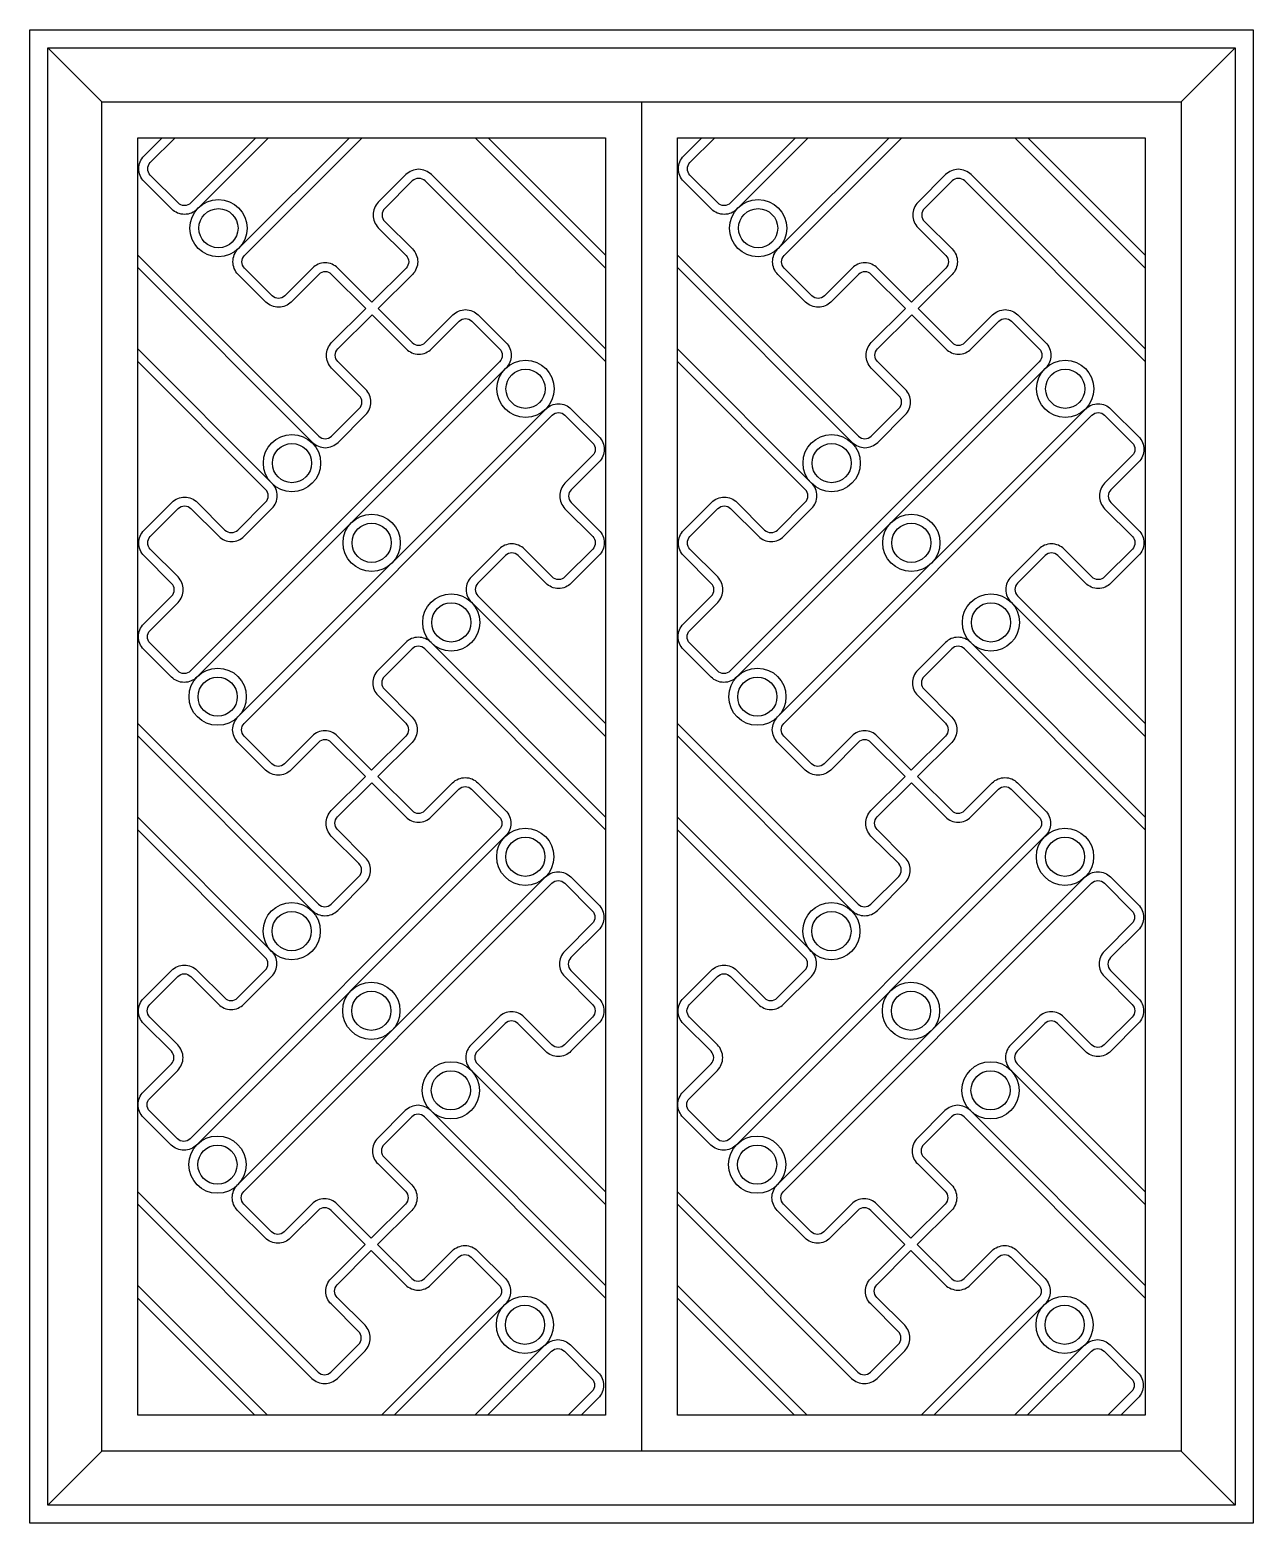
# Model space of a CAD drawing. Extents: x -66030 to 95157, y -13132 to 45879.
# Drawn here: x 43122 to 44482, y 12869 to 14529 of the extents above; entities that cross this region are included whole.
import ezdxf

# ---------------------------------------------------------------- set-up
doc = ezdxf.new("R2010")
doc.units = 0
doc.header["$LTSCALE"] = 100
doc.header["$MEASUREMENT"] = 0
for name, color, linetype in [('3', 11, 'CONTINUOUS'), ('4', 121, 'CONTINUOUS'), ('7', 105, 'CONTINUOUS')]:
    doc.layers.add(name, color=color, linetype=linetype)

# ---------------------------------------------------------------- blocks, each defined once
blk = doc.blocks.new('窗-025')
at = {"layer": '3'}
blk.add_lwpolyline([(20, 1640), (1340, 1640), (1340, 20), (20, 20)], close=True, dxfattribs=at)
for points in [[(120.4, 1409.1), (321.2, 1208.3, 0.414214), (335.4, 1208.3), (366.2, 1239.1, 0.414214), (366.2, 1253.3), (335.5, 1284, -0.414214), (335.5, 1312.3), (373.4, 1350.2), (335.5, 1388.1, 0.414214), (321.4, 1388.1), (290.6, 1357.4, -0.414214), (262.4, 1357.4), (231.6, 1388.1, -0.414214), (231.6, 1416.4), (355.2, 1540)], [(265.4, 1540), (186.1, 1460.7, -0.414214), (157.8, 1460.7), (127, 1491.5, -0.414214), (127, 1519.8), (147.2, 1540)], [(251.2, 1540), (178.9, 1467.6, -0.414214), (164.7, 1467.6), (133.9, 1498.4, -0.414214), (133.9, 1512.6), (161.4, 1540)], [(640.4, 1305.1), (446.4, 1499.1, 0.414214), (418.1, 1499.1), (387.4, 1468.4, 0.414214), (387.4, 1440.1), (418.2, 1409.3, -0.414214), (418.2, 1395.1), (380.3, 1357.2), (342.4, 1395.1, 0.414214), (314.1, 1395.1), (283.4, 1364.4, -0.414214), (269.3, 1364.4), (238.6, 1395.1, -0.414214), (238.6, 1409.2), (369.4, 1540)], [(720.4, 1409.1), (921.2, 1208.3, 0.414214), (935.4, 1208.3), (966.2, 1239.1, 0.414214), (966.2, 1253.3), (935.5, 1284, -0.414214), (935.5, 1312.3), (973.4, 1350.2), (935.5, 1388.1, 0.414214), (921.4, 1388.1), (890.6, 1357.4, -0.414214), (862.4, 1357.4), (831.6, 1388.1, -0.414214), (831.6, 1416.4), (955.2, 1540)], [(865.4, 1540), (786.1, 1460.7, -0.414214), (757.8, 1460.7), (727, 1491.5, -0.414214), (727, 1519.8), (747.2, 1540)], [(851.2, 1540), (778.9, 1467.6, -0.414214), (764.7, 1467.6), (733.9, 1498.4, -0.414214), (733.9, 1512.6), (761.4, 1540)], [(1240.4, 1305.1), (1046.4, 1499.1, 0.414214), (1018.1, 1499.1), (987.4, 1468.4, 0.414214), (987.4, 1440.1), (1018.2, 1409.3, -0.414214), (1018.2, 1395.1), (980.3, 1357.2), (942.4, 1395.1, 0.414214), (914.1, 1395.1), (883.4, 1364.4, -0.414214), (869.3, 1364.4), (838.6, 1395.1, -0.414214), (838.6, 1409.2), (969.4, 1540)], [(640.4, 1291), (439.4, 1492, 0.414214), (425.2, 1492), (394.5, 1461.3, 0.414214), (394.5, 1447.1), (425.3, 1416.4, -0.414214), (425.3, 1388.1), (387.4, 1350.1), (425.2, 1312.3, 0.414214), (439.4, 1312.3), (470.2, 1343.1, -0.414214), (498.5, 1343.1), (529.3, 1312.4, -0.414214), (529.3, 1284.1), (185.7, 940.5, -0.414214), (157.4, 940.5), (126.6, 971.3, -0.414214), (126.6, 999.6), (157.6, 1030.6, 0.414214), (157.6, 1044.7), (126.9, 1075.4, -0.414214), (126.9, 1103.7), (157.9, 1134.7, -0.414214), (186.2, 1134.7), (216.9, 1104, 0.414214), (231.1, 1104), (262.1, 1135, 0.414214), (262.1, 1149.1), (120.4, 1290.9)], [(1240.4, 1291), (1039.4, 1492, 0.414214), (1025.2, 1492), (994.5, 1461.3, 0.414214), (994.5, 1447.1), (1025.3, 1416.4, -0.414214), (1025.3, 1388.1), (987.4, 1350.1), (1025.2, 1312.3, 0.414214), (1039.4, 1312.3), (1070.2, 1343.1, -0.414214), (1098.5, 1343.1), (1129.3, 1312.4, -0.414214), (1129.3, 1284.1), (785.7, 940.5, -0.414214), (757.4, 940.5), (726.6, 971.3, -0.414214), (726.6, 999.6), (757.6, 1030.6, 0.414214), (757.6, 1044.7), (726.9, 1075.4, -0.414214), (726.9, 1103.7), (757.9, 1134.7, -0.414214), (786.2, 1134.7), (816.9, 1104, 0.414214), (831.1, 1104), (862.1, 1135, 0.414214), (862.1, 1149.1), (720.4, 1290.9)], [(120.4, 1395.3), (314.3, 1201.4, 0.414214), (342.6, 1201.4), (373.3, 1232.1, 0.414214), (373.3, 1260.4), (342.4, 1291.2, -0.414214), (342.4, 1305.4), (380.4, 1343.3), (418.3, 1305.4, 0.414214), (446.6, 1305.4), (477.3, 1336.1, -0.414214), (491.4, 1336.1), (522.2, 1305.3, -0.414214), (522.2, 1291.1), (178.5, 947.4, -0.414214), (164.4, 947.4), (133.6, 978.2, -0.414214), (133.6, 992.4), (164.7, 1023.5, 0.414214), (164.7, 1051.8), (133.9, 1082.6, -0.414214), (133.9, 1096.8), (165, 1127.9, -0.414214), (179.1, 1127.9), (210, 1097.1, 0.414214), (238.3, 1097.1), (269.1, 1127.9, 0.414214), (269.1, 1156.2), (120.4, 1305)], [(720.4, 1395.3), (914.3, 1201.4, 0.414214), (942.6, 1201.4), (973.3, 1232.1, 0.414214), (973.3, 1260.4), (942.4, 1291.2, -0.414214), (942.4, 1305.4), (980.4, 1343.3), (1018.3, 1305.4, 0.414214), (1046.6, 1305.4), (1077.3, 1336.1, -0.414214), (1091.4, 1336.1), (1122.2, 1305.3, -0.414214), (1122.2, 1291.1), (778.5, 947.4, -0.414214), (764.4, 947.4), (733.6, 978.2, -0.414214), (733.6, 992.4), (764.7, 1023.5, 0.414214), (764.7, 1051.8), (733.9, 1082.6, -0.414214), (733.9, 1096.8), (765, 1127.9, -0.414214), (779.1, 1127.9), (810, 1097.1, 0.414214), (838.3, 1097.1), (869.1, 1127.9, 0.414214), (869.1, 1156.2), (720.4, 1305)], [(120, 888.9), (320.9, 688.1, 0.414214), (335, 688.1), (365.9, 718.9, 0.414214), (365.9, 733.1), (335.1, 763.8, -0.414214), (335.1, 792.1), (373.1, 830), (335.1, 867.9, 0.414214), (321, 867.9), (290.3, 837.2, -0.414214), (262, 837.2), (231.3, 867.9, -0.414214), (231.3, 896.2), (573.6, 1238.5, -0.414214), (601.9, 1238.5), (632.6, 1207.8, -0.414214), (632.6, 1179.5), (601.9, 1148.8, 0.414214), (601.9, 1134.6), (632.6, 1103.9, -0.414214), (632.6, 1075.6), (601.9, 1044.9, -0.414214), (573.6, 1044.9), (542.9, 1075.6, 0.414214), (528.7, 1075.6), (498, 1044.9, 0.414214), (498, 1030.8), (640, 888.8)], [(640, 784.9), (446.1, 978.9, 0.414214), (417.8, 978.9), (387.1, 948.1, 0.414214), (387.1, 919.9), (417.9, 889.1, -0.414214), (417.9, 874.9), (379.9, 837), (342.1, 874.9, 0.414214), (313.8, 874.9), (283.1, 844.1, -0.414214), (268.9, 844.1), (238.2, 874.9, -0.414214), (238.2, 889), (580.8, 1231.6, -0.414214), (594.9, 1231.6), (625.6, 1200.9, -0.414214), (625.6, 1186.7), (594.9, 1156, 0.414214), (594.9, 1127.7), (625.7, 1096.9, -0.414214), (625.7, 1082.8), (594.9, 1051.9, -0.414214), (580.7, 1051.9), (549.9, 1082.7, 0.414214), (521.6, 1082.7), (490.9, 1052, 0.414214), (490.9, 1023.7), (640, 874.6)], [(720, 888.9), (920.9, 688.1, 0.414214), (935, 688.1), (965.9, 718.9, 0.414214), (965.9, 733.1), (935.1, 763.8, -0.414214), (935.1, 792.1), (973.1, 830), (935.1, 867.9, 0.414214), (921, 867.9), (890.3, 837.2, -0.414214), (862, 837.2), (831.3, 867.9, -0.414214), (831.3, 896.2), (1173.6, 1238.5, -0.414214), (1201.9, 1238.5), (1232.6, 1207.8, -0.414214), (1232.6, 1179.5), (1201.9, 1148.8, 0.414214), (1201.9, 1134.6), (1232.6, 1103.9, -0.414214), (1232.6, 1075.6), (1201.9, 1044.9, -0.414214), (1173.6, 1044.9), (1142.9, 1075.6, 0.414214), (1128.7, 1075.6), (1098, 1044.9, 0.414214), (1098, 1030.8), (1240, 888.8)], [(1240, 784.9), (1046.1, 978.9, 0.414214), (1017.8, 978.9), (987.1, 948.1, 0.414214), (987.1, 919.9), (1017.9, 889.1, -0.414214), (1017.9, 874.9), (979.9, 837), (942.1, 874.9, 0.414214), (913.8, 874.9), (883.1, 844.1, -0.414214), (868.9, 844.1), (838.2, 874.9, -0.414214), (838.2, 889), (1180.8, 1231.6, -0.414214), (1194.9, 1231.6), (1225.6, 1200.9, -0.414214), (1225.6, 1186.7), (1194.9, 1156, 0.414214), (1194.9, 1127.7), (1225.7, 1096.9, -0.414214), (1225.7, 1082.8), (1194.9, 1051.9, -0.414214), (1180.7, 1051.9), (1149.9, 1082.7, 0.414214), (1121.6, 1082.7), (1090.9, 1052, 0.414214), (1090.9, 1023.7), (1240, 874.6)], [(640, 770.8), (439, 971.8, 0.414214), (424.9, 971.8), (394.1, 941.1, 0.414214), (394.1, 926.9), (424.9, 896.1, -0.414214), (424.9, 867.9), (387, 829.9), (424.9, 792.1, 0.414214), (439, 792.1), (469.9, 822.9, -0.414214), (498.1, 822.9), (528.9, 792.1, -0.414214), (528.9, 763.9), (185.4, 420.3, -0.414214), (157.1, 420.3), (126.3, 451.1, -0.414214), (126.3, 479.4), (157.3, 510.4, 0.414214), (157.3, 524.5), (126.6, 555.2, -0.414214), (126.6, 583.5), (157.6, 614.5, -0.414214), (185.9, 614.5), (216.6, 583.8, 0.414214), (230.7, 583.8), (261.7, 614.8, 0.414214), (261.7, 628.9), (120, 770.6)], [(1240, 770.8), (1039, 971.8, 0.414214), (1024.9, 971.8), (994.1, 941.1, 0.414214), (994.1, 926.9), (1024.9, 896.1, -0.414214), (1024.9, 867.9), (987, 829.9), (1024.9, 792.1, 0.414214), (1039, 792.1), (1069.9, 822.9, -0.414214), (1098.1, 822.9), (1128.9, 792.1, -0.414214), (1128.9, 763.9), (785.4, 420.3, -0.414214), (757.1, 420.3), (726.3, 451.1, -0.414214), (726.3, 479.4), (757.3, 510.4, 0.414214), (757.3, 524.5), (726.6, 555.2, -0.414214), (726.6, 583.5), (757.6, 614.5, -0.414214), (785.9, 614.5), (816.6, 583.8, 0.414214), (830.7, 583.8), (861.7, 614.8, 0.414214), (861.7, 628.9), (720, 770.6)], [(120, 875.1), (313.9, 681.1, 0.414214), (342.2, 681.1), (372.9, 711.9, 0.414214), (372.9, 740.1), (342.1, 771, -0.414214), (342.1, 785.1), (380, 823.1), (417.9, 785.1, 0.414214), (446.2, 785.1), (476.9, 815.9, -0.414214), (491.1, 815.9), (521.9, 785.1, -0.414214), (521.9, 770.9), (178.2, 427.2, -0.414214), (164, 427.2), (133.2, 458, -0.414214), (133.2, 472.2), (164.4, 503.3, 0.414214), (164.4, 531.6), (133.5, 562.4, -0.414214), (133.5, 576.6), (164.6, 607.7, -0.414214), (178.8, 607.7), (209.6, 576.9, 0.414214), (237.9, 576.9), (268.8, 607.7, 0.414214), (268.8, 636), (120, 784.8)], [(720, 875.1), (913.9, 681.1, 0.414214), (942.2, 681.1), (972.9, 711.9, 0.414214), (972.9, 740.1), (942.1, 771, -0.414214), (942.1, 785.1), (980, 823.1), (1017.9, 785.1, 0.414214), (1046.2, 785.1), (1076.9, 815.9, -0.414214), (1091.1, 815.9), (1121.9, 785.1, -0.414214), (1121.9, 770.9), (778.2, 427.2, -0.414214), (764, 427.2), (733.2, 458, -0.414214), (733.2, 472.2), (764.4, 503.3, 0.414214), (764.4, 531.6), (733.5, 562.4, -0.414214), (733.5, 576.6), (764.6, 607.7, -0.414214), (778.8, 607.7), (809.6, 576.9, 0.414214), (837.9, 576.9), (868.8, 607.7, 0.414214), (868.8, 636), (720, 784.8)], [(119.6, 368.7), (320.5, 167.9, 0.414214), (334.6, 167.9), (365.5, 198.7, 0.414214), (365.5, 212.9), (334.8, 243.6, -0.414214), (334.8, 271.9), (372.7, 309.8), (334.8, 347.7, 0.414214), (320.6, 347.7), (289.9, 317, -0.414214), (261.6, 317), (230.9, 347.7, -0.414214), (230.9, 376), (573.2, 718.3, -0.414214), (601.5, 718.3), (632.2, 687.6, -0.414214), (632.2, 659.3), (601.5, 628.6, 0.414214), (601.5, 614.4), (632.3, 583.6, -0.414214), (632.3, 555.4), (601.6, 524.6, -0.414214), (573.3, 524.6), (542.5, 555.4, 0.414214), (528.4, 555.4), (497.6, 524.7, 0.414214), (497.6, 510.6), (639.6, 368.6)], [(639.6, 264.7), (445.7, 458.6, 0.414214), (417.4, 458.6), (386.7, 427.9, 0.414214), (386.7, 399.6), (417.5, 368.9, -0.414214), (417.5, 354.7), (379.6, 316.8), (341.7, 354.6, 0.414214), (313.4, 354.6), (282.7, 323.9, -0.414214), (268.6, 323.9), (237.9, 354.6, -0.414214), (237.9, 368.8), (580.4, 711.4, -0.414214), (594.6, 711.4), (625.3, 680.6, -0.414214), (625.3, 666.5), (594.6, 635.8, 0.414214), (594.6, 607.5), (625.4, 576.7, -0.414214), (625.4, 562.6), (594.5, 531.7, -0.414214), (580.4, 531.7), (549.6, 562.5, 0.414214), (521.3, 562.5), (490.6, 531.8, 0.414214), (490.6, 503.5), (639.6, 354.4)], [(719.6, 368.7), (920.5, 167.9, 0.414214), (934.6, 167.9), (965.5, 198.7, 0.414214), (965.5, 212.9), (934.8, 243.6, -0.414214), (934.8, 271.9), (972.7, 309.8), (934.8, 347.7, 0.414214), (920.6, 347.7), (889.9, 317, -0.414214), (861.6, 317), (830.9, 347.7, -0.414214), (830.9, 376), (1173.2, 718.3, -0.414214), (1201.5, 718.3), (1232.2, 687.6, -0.414214), (1232.2, 659.3), (1201.5, 628.6, 0.414214), (1201.5, 614.4), (1232.3, 583.6, -0.414214), (1232.3, 555.4), (1201.6, 524.6, -0.414214), (1173.3, 524.6), (1142.5, 555.4, 0.414214), (1128.4, 555.4), (1097.6, 524.7, 0.414214), (1097.6, 510.6), (1239.6, 368.6)], [(1239.6, 264.7), (1045.7, 458.6, 0.414214), (1017.4, 458.6), (986.7, 427.9, 0.414214), (986.7, 399.6), (1017.5, 368.9, -0.414214), (1017.5, 354.7), (979.6, 316.8), (941.7, 354.6, 0.414214), (913.4, 354.6), (882.7, 323.9, -0.414214), (868.6, 323.9), (837.9, 354.6, -0.414214), (837.9, 368.8), (1180.4, 711.4, -0.414214), (1194.6, 711.4), (1225.3, 680.6, -0.414214), (1225.3, 666.5), (1194.6, 635.8, 0.414214), (1194.6, 607.5), (1225.4, 576.7, -0.414214), (1225.4, 562.6), (1194.5, 531.7, -0.414214), (1180.4, 531.7), (1149.6, 562.5, 0.414214), (1121.3, 562.5), (1090.6, 531.8, 0.414214), (1090.6, 503.5), (1239.6, 354.4)], [(639.6, 250.6), (438.6, 451.6, 0.414214), (424.5, 451.6), (393.8, 420.9, 0.414214), (393.8, 406.7), (424.6, 375.9, -0.414214), (424.6, 347.6), (386.6, 309.7), (424.5, 271.9, 0.414214), (438.6, 271.9), (469.5, 302.7, -0.414214), (497.8, 302.7), (528.6, 271.9, -0.414214), (528.6, 243.6), (404.9, 120)], [(1239.6, 250.6), (1038.6, 451.6, 0.414214), (1024.5, 451.6), (993.8, 420.9, 0.414214), (993.8, 406.7), (1024.6, 375.9, -0.414214), (1024.6, 347.6), (986.6, 309.7), (1024.5, 271.9, 0.414214), (1038.6, 271.9), (1069.5, 302.7, -0.414214), (1097.8, 302.7), (1128.6, 271.9, -0.414214), (1128.6, 243.6), (1004.9, 120)], [(119.6, 354.9), (313.6, 160.9, 0.414214), (341.9, 160.9), (372.6, 191.6, 0.414214), (372.6, 219.9), (341.7, 250.8, -0.414214), (341.7, 264.9), (379.6, 302.9), (417.6, 264.9, 0.414214), (445.9, 264.9), (476.6, 295.6, -0.414214), (490.7, 295.6), (521.5, 264.9, -0.414214), (521.5, 250.7), (390.8, 120)], [(719.6, 354.9), (913.6, 160.9, 0.414214), (941.9, 160.9), (972.6, 191.6, 0.414214), (972.6, 219.9), (941.7, 250.8, -0.414214), (941.7, 264.9), (979.6, 302.9), (1017.6, 264.9, 0.414214), (1045.9, 264.9), (1076.6, 295.6, -0.414214), (1090.7, 295.6), (1121.5, 264.9, -0.414214), (1121.5, 250.7), (990.8, 120)], [(494.8, 120), (572.9, 198.1, -0.414214), (601.2, 198.1), (631.9, 167.4, -0.414214), (631.9, 139.1), (612.8, 120)], [(1094.8, 120), (1172.9, 198.1, -0.414214), (1201.2, 198.1), (1231.9, 167.4, -0.414214), (1231.9, 139.1), (1212.8, 120)], [(508.9, 120), (580.1, 191.2, -0.414214), (594.2, 191.2), (624.9, 160.4, -0.414214), (624.9, 146.3), (598.6, 120)], [(1108.9, 120), (1180.1, 191.2, -0.414214), (1194.2, 191.2), (1224.9, 160.4, -0.414214), (1224.9, 146.3), (1198.6, 120)]]:
    blk.add_lwpolyline(points, format="xyb", dxfattribs=at)
for points in [[(495.2, 1540), (640.4, 1394.9)], [(509.4, 1540), (640.4, 1409)], [(1095.2, 1540), (1240.4, 1394.9)], [(1109.4, 1540), (1240.4, 1409)], [(264.2, 120), (119.6, 264.6)], [(250.1, 120), (119.6, 250.4)], [(864.2, 120), (719.6, 264.6)], [(850.1, 120), (719.6, 250.4)]]:
    blk.add_lwpolyline(points, dxfattribs=at)
for centre, radius in [((209.6, 1439.5), 31.8), ((209.6, 1439.5), 21.8), ((809.6, 1439.5), 31.8), ((809.6, 1439.5), 21.8), ((551.1, 1261), 31.8), ((551.1, 1261), 21.8), ((1151.1, 1261), 31.8), ((1151.1, 1261), 21.8), ((291.4, 1178.4), 31.8), ((291.4, 1178.4), 21.8), ((891.4, 1178.4), 31.8), ((891.4, 1178.4), 21.8), ((380, 1089.8), 31.8), ((980, 1089.8), 31.8), ((380, 1089.8), 21.8), ((980, 1089.8), 21.8), ((468.5, 1001.3), 31.8), ((1068.5, 1001.3), 31.8), ((468.5, 1001.3), 21.8), ((1068.5, 1001.3), 21.8), ((208.8, 918.7), 31.8), ((808.8, 918.7), 31.8), ((208.8, 918.7), 21.8), ((808.8, 918.7), 21.8), ((550.8, 740.8), 31.8), ((1150.8, 740.8), 31.8), ((550.8, 740.8), 21.8), ((1150.8, 740.8), 21.8), ((291.1, 658.1), 31.8), ((891.1, 658.1), 31.8), ((291.1, 658.1), 21.8), ((891.1, 658.1), 21.8), ((379.6, 569.6), 31.8), ((979.6, 569.6), 31.8), ((379.6, 569.6), 21.8), ((979.6, 569.6), 21.8), ((468.1, 481.1), 31.8), ((468.1, 481.1), 21.8), ((1068.1, 481.1), 31.8), ((1068.1, 481.1), 21.8), ((208.5, 398.5), 31.8), ((208.5, 398.5), 21.8), ((808.5, 398.5), 31.8), ((808.5, 398.5), 21.8), ((550.4, 220.5), 31.8), ((1150.4, 220.5), 31.8), ((550.4, 220.5), 21.8), ((1150.4, 220.5), 21.8)]:
    blk.add_circle(centre, radius, dxfattribs=at)
at = {"layer": '4'}
blk.add_line((680, 1580), (680, 80), dxfattribs=at)
for points in [[(0, 1660), (1360, 1660), (1360, 0), (0, 0)], [(80, 1580), (1280, 1580), (1280, 80), (80, 80)]]:
    blk.add_lwpolyline(points, close=True, dxfattribs=at)
at = {"layer": '7'}
for p, q in [((80, 1580), (20, 1640)), ((1280, 1580), (1340, 1640)), ((80, 80), (20, 20)), ((1280, 80), (1340, 20))]:
    blk.add_line(p, q, dxfattribs=at)
for points in [[(120, 120), (120, 1540), (640, 1540), (640, 120)], [(720, 120), (720, 1540), (1240, 1540), (1240, 120)]]:
    blk.add_lwpolyline(points, close=True, dxfattribs=at)

msp = doc.modelspace()

# ---------------------------------------------------------------- block references
at = {"layer": '3'}
msp.add_blockref('窗-025', (43122.5, 12869.5), dxfattribs=at)
msp.add_blockref('窗-025', (43122.5, 12869.5), dxfattribs=at)

doc.saveas('drawing.dxf')
